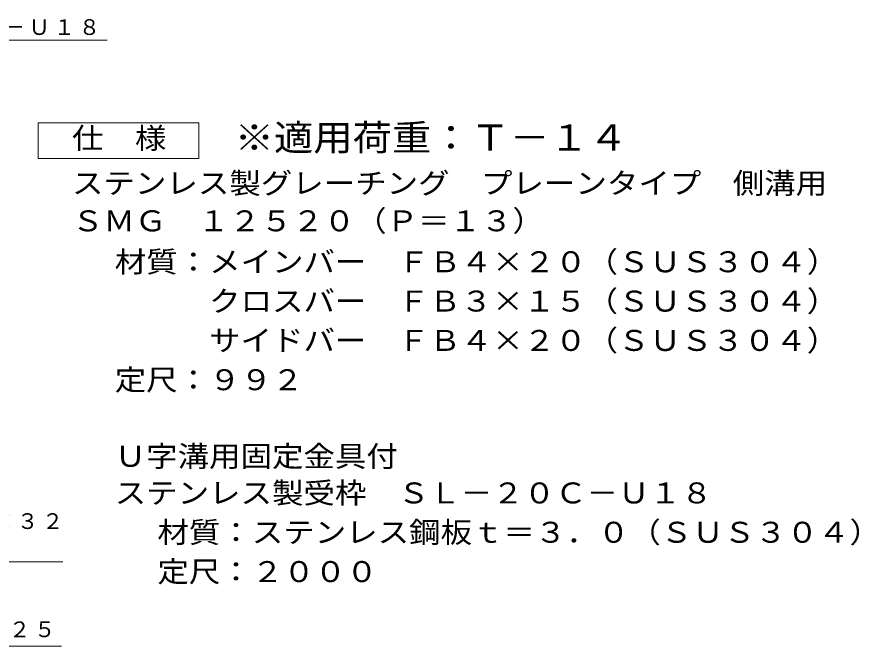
# Model space of a CAD drawing. Units: millimetres, scale not verified. Extents: x -252 to 432, y -388 to 272.
# Drawn here: x 196.6 to 432.1, y -230.8 to -54.8 of the extents above; entities that cross this region are included whole.
import ezdxf
from ezdxf.enums import TextEntityAlignment as Align

# ---------------------------------------------------------------- set-up
doc = ezdxf.new("R2010")
doc.units = ezdxf.units.MM
doc.header["$LTSCALE"] = 2
doc.layers.add('D-5', color=7, linetype='Continuous', lineweight=9)
doc.styles.add('ＭＳ ゴシック', font='')
doc.styles.get('ＭＳ ゴシック').set_extended_font_data('MS Gothic')

msp = doc.modelspace()

# ---------------------------------------------------------------- linework, layer by layer
at = {"layer": 'D-5'}
for p, q in [((221.854, -61.262), (93.892, -61.262)), ((209.422, -207.213), (128.649, -207.213)), ((129.236, -230.825), (209.006, -230.825))]:
    msp.add_line(p, q, dxfattribs=at)
msp.add_lwpolyline([(202.482, -94.392), (202.482, -84.392), (247.482, -84.392), (247.482, -94.392)], close=True, dxfattribs=at)

# ---------------------------------------------------------------- texts
at = {"layer": 'D-5', "color": 3, "style": 'ＭＳ ゴシック', "width": 1.1}
msp.add_text('※適用荷重：Ｔ－１４', height=7.331, dxfattribs=at).set_placement((257.482, -94.392), align=Align.BOTTOM_LEFT)
at = {"layer": 'D-5', "color": 2, "style": 'ＭＳ ゴシック', "width": 1.1}
for s, p in [('仕\u3000様', (211.982, -93.392)), ('ステンレス製グレーチング\u3000プレーンタイプ\u3000側溝用', (211.982, -105.976)), ('ＳＭＧ\u3000１２５２０（Ｐ＝１３）', (211.982, -116.519)), ('材質：メインバー\u3000ＦＢ４×２０（ＳＵＳ３０４）', (223.925, -127.976)), ('\u3000\u3000\u3000クロスバー\u3000ＦＢ３×１５（ＳＵＳ３０４）', (223.925, -138.976)), ('\u3000\u3000\u3000サイドバー\u3000ＦＢ４×２０（ＳＵＳ３０４）', (223.925, -149.976)), ('定尺：９９２', (223.925, -160.976)), ('Ｕ字溝用固定金具付', (223.925, -182.392)), ('ステンレス製受枠\u3000ＳＬ－２０Ｃ－Ｕ１８', (223.925, -192.652)), ('材質：ステンレス鋼板ｔ＝３．０（ＳＵＳ３０４）', (235.867, -203.652)), ('定尺：２０００', (235.867, -214.652))]:
    msp.add_text(s, height=5.865, dxfattribs=at).set_placement(p, align=Align.BOTTOM_LEFT)
at = {"layer": 'D-5', "char_height": 4.399, "attachment_point": 7, "style": 'ＭＳ ゴシック'}
for s, insert in [('\\T1.17;ステンレス製受枠ＳＬ－２０Ｃ－Ｕ１８', (94.516, -60.31)), ('\\T1.17;固定金具：ＦＢ４×３２', (133.422, -198.547)), ('\\T1.17;六角ボルト：Ｍ６×２５', (131.184, -228.825))]:
    msp.add_mtext(s, dxfattribs=dict(at, insert=insert))

doc.saveas('drawing.dxf')
